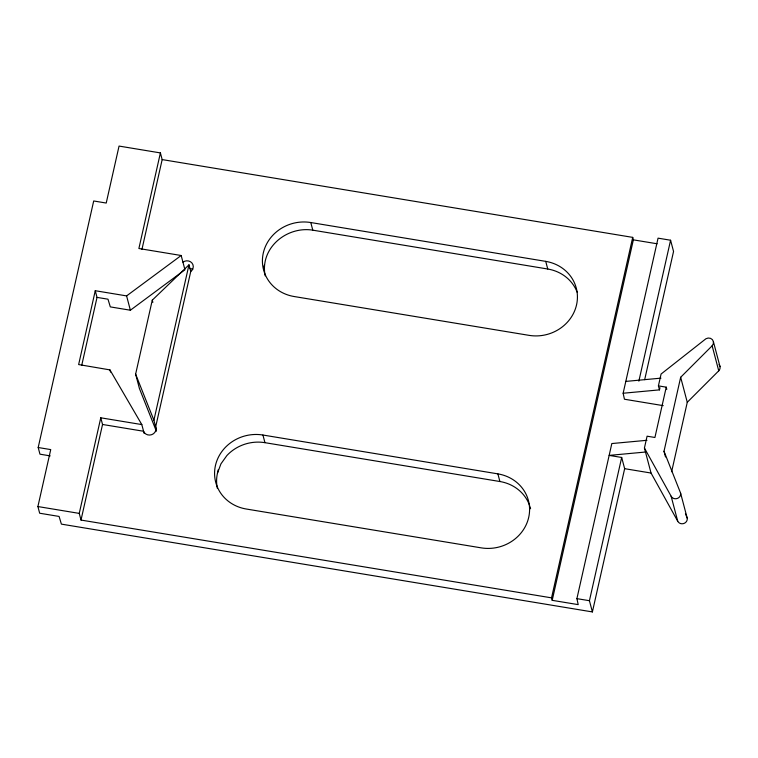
<?xml version="1.0" encoding="UTF-8"?>
<svg xmlns="http://www.w3.org/2000/svg" width="758" height="758" viewBox="0 0 758 758"><rect width="100%" height="100%" fill="white"/><g stroke="black" fill="none" stroke-linecap="round" stroke-linejoin="round"><path stroke-width="1.14" d="M50.208 455.88L39.956 454.184L38.194 447.514L93.698 200.974L106.224 203.049L119.053 146.076L160.402 152.917L162.165 159.587L141.945 249.42M645.484 452.033L609.148 455.397L621.683 457.462L624.649 468.681L592.396 611.924L61.398 524.129L59.086 516.435L39.662 513.223L37.9 506.552L50.729 449.589L38.194 447.514M95.262 290.721L97.024 297.392L107.987 299.192L110.308 306.895L130.376 310.221L184.943 269.763L181.181 255.503L126.595 295.904L95.262 290.721L78.642 364.56L109.938 369.895L141.812 424.584L144.153 433.434M81.703 365.46L97.024 297.392M646.972 440.303L611.82 443.553L576.904 598.64L578.202 604.628L552.203 600.327L551.549 597.854L81.011 520.064L79.249 513.393L100.776 417.8L141.812 424.584M160.402 152.917L138.885 248.51L181.181 255.503M81.011 520.064L102.538 424.471L100.776 417.8M156.375 431.226L139.406 388.456L135.625 374.139L152.282 300.149L188.979 264.845L190.741 271.516L155.665 426.868A6.434 5.979 -14.8 0 1 151.742 434.656A6.434 5.979 -14.8 0 1 143.575 431.255L102.538 424.471M156.527 430.146L153.902 420.197L188.979 264.845M217.366 488.379A40.212 37.36 -14.8 0 1 217.461 473.191L218.247 469.723M263.746 267.621L264.267 265.309M551.549 597.854L632.703 237.377L162.165 159.587M552.203 600.327L633.356 239.85L632.703 237.377M663.212 405.644L624.44 399.229L623.142 393.241L658.058 238.154L670.584 240.229L673.549 251.448L644.679 379.673M592.396 611.924L589.43 600.706L621.683 457.462M638.861 381.16L670.584 240.229M712.141 345.809L680.665 377.276L664.008 451.266L680.58 493.079L687.193 518.093A5.031 4.671 -14.8 0 1 684.389 523.266L683.148 523.674A5.031 4.671 -14.8 0 1 677.737 521.229L651.037 473.039L644.423 448.025L647.086 436.191L654.921 437.48L666.244 387.167L658.418 385.879L661.08 374.035L705.916 338.76A5.041 4.681 -14.8 0 1 712.141 345.809L718.745 370.823L687.269 402.29L671.635 471.722M623.142 393.241L659.469 389.877L659.962 387.726M217.461 473.191L220.957 463.839L226.879 455.558A40.212 37.36 -14.8 0 1 264.949 442.672L499.901 481.519A40.212 37.36 -14.8 0 1 529.653 505.614M625.805 381.407L660.967 378.147M577.122 292.105A40.212 37.36 -14.8 0 0 547.75 269.014L312.789 230.167C292.218 226.765 270.142 240.04 265.309 260.695A40.212 37.36 -14.8 0 0 265.205 275.874M633.356 239.85L657.091 243.773M310.771 222.53L545.722 261.368A40.212 37.36 -14.8 0 1 576.554 304.839A40.212 37.36 -14.8 0 1 529.065 335.358L294.113 296.52A40.212 37.36 -14.8 0 1 263.282 253.049A40.212 37.36 -14.8 0 1 310.771 222.53L312.789 230.167M624.649 468.681L651.037 473.039M262.931 435.026L497.883 473.873A40.212 37.36 -14.8 0 1 528.714 517.335A40.212 37.36 -14.8 0 1 481.226 547.863L246.274 509.016A40.212 37.36 -14.8 0 1 215.443 465.545A40.212 37.36 -14.8 0 1 262.931 435.026L264.949 442.672M37.9 506.552L79.249 513.393M576.904 598.64L589.43 600.706M644.423 448.025L671.124 496.215L677.737 521.229M685.45 513.697L687.193 518.093M135.625 374.139L153.902 420.197M109.938 369.895L110.516 372.064M713.392 341.612L720.005 366.626M680.665 377.276L687.269 402.29M658.418 385.879L659.469 389.877M664.008 451.266L665.505 456.951M545.722 261.368L547.75 269.014M497.883 473.873L499.901 481.519M152.282 300.149L152.86 302.347M126.595 295.904L130.376 310.221M666.244 387.167L666.794 389.366M529.994 506.638A40.212 37.36 -14.8 0 1 530.581 508.732M719.001 364.655A5.041 4.681 -14.8 0 1 718.745 370.823M680.58 493.079A5.031 4.671 -14.8 0 1 677.785 498.252L676.534 498.66A5.031 4.671 -14.8 0 1 671.124 496.215M182.943 262.173A6.471 6.007 -14.8 0 1 191.964 263.017A6.471 6.007 -14.8 0 1 190.741 271.516M189.708 268.417A6.471 6.007 -14.8 0 1 192.788 269.526"/></g></svg>
